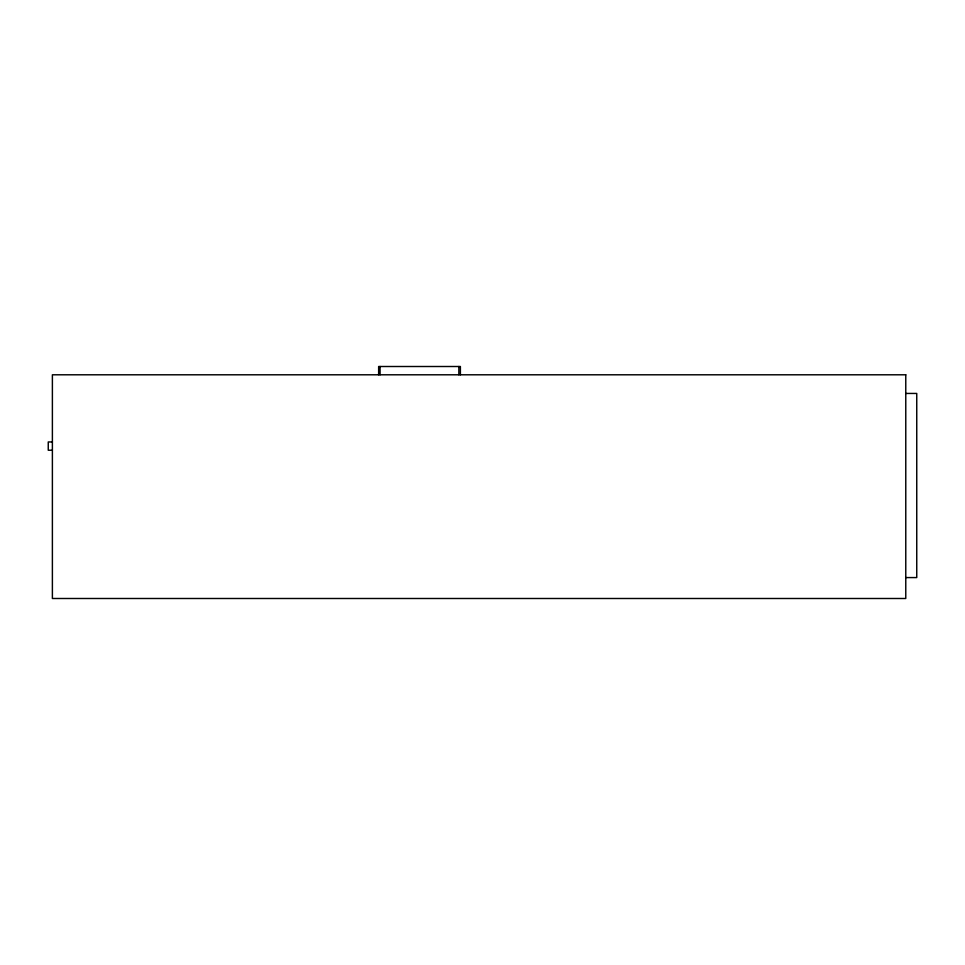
<?xml version="1.0" encoding="UTF-8"?>
<svg xmlns="http://www.w3.org/2000/svg" width="965" height="965" viewBox="0 0 965 965"><rect width="100%" height="100%" fill="white"/><g stroke="black" fill="none" stroke-linecap="round" stroke-linejoin="round"><path stroke-width="1.45" d="M905.773 393.443L916.75 393.443L916.75 577.577L905.773 577.577M52.387 441.958L48.25 441.958L48.25 450.233L52.387 450.233M460.389 374.794L460.389 366.507L378.642 366.507L378.642 374.794M458.858 366.507L458.858 374.794M380.077 366.507L380.077 374.794M905.773 374.794L52.387 374.794L52.387 598.493L905.773 598.493L905.773 374.794"/></g></svg>
